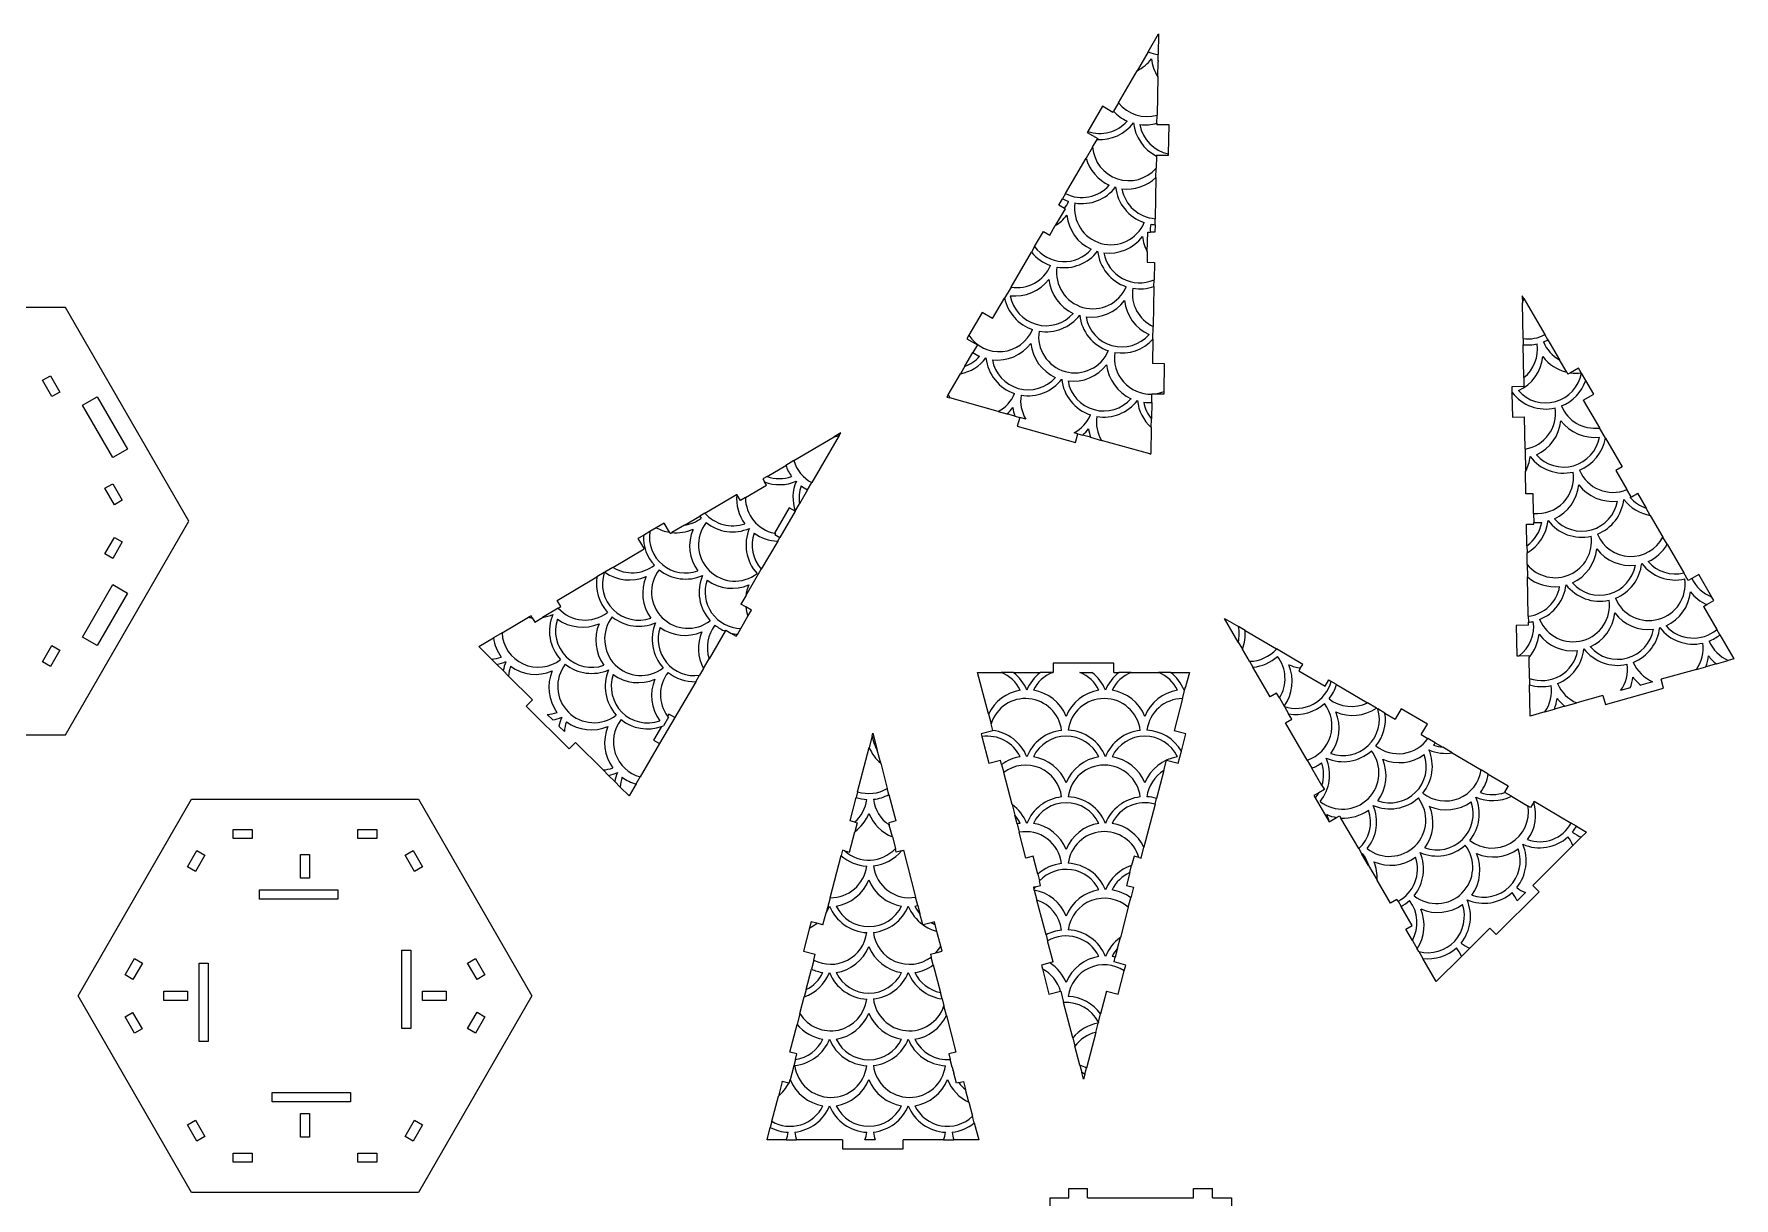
# Model space of a CAD drawing. Header units: millimetres. Extents: x -1884 to 2308, y -1461 to 1756.
# Drawn here: x 89 to 651, y 469 to 854 of the extents above; entities that cross this region are included whole.
import ezdxf

# ---------------------------------------------------------------- set-up
doc = ezdxf.new("R2010")
doc.units = ezdxf.units.MM

msp = doc.modelspace()

# ---------------------------------------------------------------- linework, layer by layer
at = {"color": 7, "linetype": 'Continuous', "lineweight": 15}
for p, q in [((457.52, 847.91), (460.94, 853.78)), ((460.94, 853.78), (460.81, 847)), ((457.52, 847.91), (453.86, 841.64)), ((460.68, 839.6), (460.77, 844.6)), ((460.78, 844.99), (460.77, 844.6)), ((460.78, 844.99), (460.81, 847)), ((447.65, 831), (453.86, 841.64)), ((460.68, 839.6), (460.44, 826.99)), ((442.37, 829.88), (437.54, 821.6)), ((445.82, 827.86), (442.37, 829.88)), ((445.82, 827.86), (446.06, 828.26)), ((447.65, 831), (446.06, 828.26)), ((460.39, 824.31), (460.44, 826.99)), ((437.54, 821.6), (437.33, 821.24)), ((437.33, 821.24), (440.79, 819.22)), ((460.39, 824.31), (460.38, 823.78)), ((464.38, 823.71), (460.38, 823.78)), ((464.2, 814.13), (464.38, 823.71)), ((439.12, 816.37), (436.98, 812.7)), ((439.12, 816.37), (440.62, 818.95)), ((440.79, 819.22), (440.62, 818.95)), ((430.17, 801.03), (436.98, 812.7)), ((460.05, 806.36), (460.11, 809.41)), ((460.19, 813.44), (460.11, 809.41)), ((460.19, 813.78), (464.19, 813.71)), ((460.19, 813.44), (460.19, 813.78)), ((464.19, 813.71), (464.2, 814.13)), ((460.05, 806.36), (459.8, 792.74)), ((427.93, 797.19), (429.16, 799.3)), ((430.17, 801.03), (429.16, 799.3)), ((430.01, 795.98), (426.78, 790.43)), ((429.81, 796.09), (427.93, 797.19)), ((429.81, 796.09), (430.01, 795.98)), ((459.76, 790.74), (459.8, 792.74)), ((419.95, 783.5), (422.89, 788.55)), ((422.89, 788.55), (424.97, 787.34)), ((424.97, 787.34), (426.78, 790.43)), ((457.19, 781.74), (457.31, 788.32)), ((457.31, 788.32), (458.2, 788.3)), ((459.71, 788.28), (458.2, 788.3)), ((459.76, 790.74), (459.71, 788.28)), ((412.15, 770.14), (418.86, 781.64)), ((419.95, 783.5), (418.86, 781.64)), ((457.19, 781.74), (457.12, 778.32)), ((457.12, 778.32), (459.53, 778.28)), ((459.53, 778.28), (459.42, 772.5)), ((412.15, 770.14), (410.02, 766.48)), ((459.38, 770.34), (459.13, 757.07)), ((459.38, 770.34), (459.42, 772.5)), ((406.06, 759.69), (410.02, 766.48)), ((581.14, 767.25), (581.19, 764.8)), ((581.68, 766.33), (581.14, 767.25)), ((581.41, 753.11), (581.19, 764.8)), ((581.68, 766.33), (588.62, 754.43)), ((99.61, 763.41), (18.06, 763.41)), ((140.38, 692.79), (99.61, 763.41)), ((402.6, 761.7), (398.21, 754.18)), ((406.06, 759.69), (402.6, 761.7)), ((398.21, 754.18), (397.56, 753.07)), ((459.05, 752.87), (459.13, 757.07)), ((581.41, 753.11), (581.44, 751.09)), ((589.63, 752.7), (588.62, 754.43)), ((396.87, 743.94), (399.55, 748.54)), ((397.56, 753.07), (401.02, 751.05)), ((401.02, 751.05), (399.55, 748.54)), ((459.05, 752.87), (458.9, 744.87)), ((581.65, 740.22), (581.44, 751.09)), ((589.63, 752.7), (593.47, 746.12)), ((396.87, 743.94), (395.43, 741.47)), ((462.9, 744.8), (458.9, 744.87)), ((462.73, 735.59), (462.9, 744.8)), ((595.85, 742.03), (593.47, 746.12)), ((595.85, 742.03), (596.26, 741.34)), ((599.71, 743.35), (597.05, 741.8)), ((600.66, 741.74), (599.71, 743.35)), ((91.96, 739.34), (94.56, 740.84)), ((95.09, 733.92), (91.96, 739.34)), ((94.56, 740.84), (97.69, 735.42)), ((391.4, 734.56), (395.43, 741.47)), ((581.7, 737.25), (577.7, 737.18)), ((577.7, 737.18), (577.75, 734.95)), ((581.65, 740.22), (581.7, 737.25)), ((597.05, 741.8), (596.26, 741.34)), ((600.7, 741.65), (600.66, 741.74)), ((602.12, 739.22), (600.7, 741.65)), ((604.75, 734.71), (602.12, 739.22)), ((97.69, 735.42), (95.09, 733.92)), ((105.22, 731.11), (110.01, 733.88)), ((115.22, 713.79), (105.22, 731.11)), ((110.01, 733.88), (120.01, 716.56)), ((391.4, 734.56), (390.94, 733.78)), ((390.94, 733.78), (391.96, 733.49)), ((407.93, 729.01), (391.96, 733.49)), ((458.66, 732), (458.56, 726.54)), ((458.66, 732), (458.71, 734.75)), ((458.72, 734.87), (458.71, 734.75)), ((458.72, 734.87), (459.88, 734.85)), ((459.88, 734.85), (462.71, 734.8)), ((462.71, 734.8), (462.73, 735.59)), ((577.75, 734.95), (577.89, 727.18)), ((601.3, 732.7), (604.75, 734.71)), ((601.3, 732.7), (606.63, 723.55)), ((407.93, 729.01), (410.78, 728.21)), ((413.37, 727.49), (410.78, 728.21)), ((413.37, 727.49), (415.01, 727.03)), ((415.01, 727.03), (414.2, 724.14)), ((417, 726.47), (415.01, 727.03)), ((458.51, 723.72), (458.56, 726.54)), ((577.89, 727.18), (581.89, 727.26)), ((582.09, 716.6), (581.89, 727.26)), ((340.34, 712.78), (353.66, 720.65)), ((355.36, 721.07), (346.28, 705.51)), ((355.88, 721.96), (353.66, 720.65)), ((355.36, 721.07), (355.88, 721.96)), ((414.2, 724.14), (433.46, 718.74)), ((434.27, 721.63), (432.96, 721.99)), ((433.46, 718.74), (434.27, 721.63)), ((434.27, 721.63), (435.81, 721.19)), ((438.4, 720.47), (435.81, 721.19)), ((438.4, 720.47), (442.03, 719.45)), ((458, 714.97), (442.03, 719.45)), ((458.51, 723.72), (458.35, 715.16)), ((608.62, 720.15), (606.63, 723.55)), ((608.62, 720.15), (614.15, 710.66)), ((120.01, 716.56), (115.22, 713.79)), ((458, 714.97), (458.34, 714.88)), ((458.34, 714.88), (458.35, 715.16)), ((582.09, 716.6), (582.23, 709.16)), ((331.48, 707.55), (337.68, 711.21)), ((340.34, 712.78), (337.68, 711.21)), ((582.37, 701.75), (582.23, 709.16)), ((614.15, 710.66), (612.07, 709.45)), ((612.07, 709.45), (615.72, 703.2)), ((112.59, 703.61), (115.19, 705.11)), ((115.71, 698.2), (112.59, 703.61)), ((115.19, 705.11), (118.31, 699.7)), ((324.34, 700.54), (331.27, 704.63)), ((331.48, 707.55), (330.04, 706.7)), ((330.04, 706.7), (330.61, 705.74)), ((331.27, 704.63), (330.61, 705.74)), ((344.9, 703.13), (342.21, 698.52)), ((344.9, 703.13), (346.28, 705.51)), ((617.11, 700.81), (615.72, 703.2)), ((118.31, 699.7), (115.71, 698.2)), ((310.97, 695.44), (321.43, 701.62)), ((321.43, 701.62), (321.47, 701.55)), ((322.66, 699.55), (321.47, 701.55)), ((324.34, 700.54), (322.66, 699.55)), ((338.81, 697.18), (333.91, 688.79)), ((340.76, 696.04), (338.81, 697.18)), ((340.77, 696.05), (342.21, 698.52)), ((584.77, 701.79), (582.37, 701.75)), ((584.89, 695.32), (584.77, 701.79)), ((619.22, 701.97), (619.19, 702.02)), ((619.22, 701.97), (622.07, 697.08)), ((623.48, 694.68), (622.07, 697.08)), ((99.61, 622.17), (140.38, 692.79)), ((297.43, 692.09), (294.85, 690.57)), ((299.2, 689.09), (297.43, 692.09)), ((304.14, 691.41), (300.03, 688.98)), ((304.14, 691.41), (309.22, 694.41)), ((310.97, 695.44), (309.22, 694.41)), ((340.76, 696.04), (335.72, 687.4)), ((340.77, 696.05), (340.76, 696.04)), ((582.55, 691.75), (584.96, 691.8)), ((582.69, 684.65), (582.55, 691.75)), ((584.89, 695.32), (584.95, 692.3)), ((584.96, 691.8), (584.95, 692.3)), ((623.48, 694.68), (627.66, 687.5)), ((112.59, 681.96), (115.71, 687.38)), ((118.31, 685.88), (115.19, 680.46)), ((115.71, 687.38), (118.31, 685.88)), ((290.59, 688.05), (288.82, 687.01)), ((288.82, 687.01), (290.85, 683.56)), ((292.7, 689.3), (290.59, 688.05)), ((294.85, 690.57), (292.7, 689.3)), ((299.47, 688.65), (299.2, 689.09)), ((299.47, 688.65), (300.03, 688.98)), ((335.01, 686.18), (329.59, 676.89)), ((334.31, 688.71), (334.1, 688.35)), ((334.1, 688.35), (335.72, 687.4)), ((335.01, 686.18), (335.72, 687.4)), ((629.05, 685.12), (627.66, 687.5)), ((115.19, 680.46), (112.59, 681.96)), ((280.55, 677.48), (290.85, 683.56)), ((582.69, 684.65), (582.73, 682.31)), ((582.8, 678.38), (582.73, 682.31)), ((629.05, 685.12), (634.58, 675.63)), ((277.67, 675.78), (275.26, 674.36)), ((277.67, 675.78), (277.85, 675.89)), ((280.55, 677.48), (277.85, 675.89)), ((324.44, 668.06), (329.59, 676.89)), ((582.8, 678.38), (582.88, 674.35)), ((636.03, 673.16), (634.58, 675.63)), ((639.48, 675.18), (637.17, 673.83)), ((643.85, 667.68), (639.48, 675.18)), ((105.22, 654.46), (115.22, 671.78)), ((120.01, 669.01), (110.01, 651.69)), ((115.22, 671.78), (120.01, 669.01)), ((262.08, 666.57), (275.26, 674.36)), ((583.12, 661.34), (582.88, 674.35)), ((637.17, 673.83), (636.03, 673.16)), ((262.48, 664.01), (257.25, 660.93)), ((263.31, 664.5), (262.08, 666.57)), ((262.48, 664.01), (263.31, 664.5)), ((324.44, 668.06), (322.87, 665.37)), ((324.44, 664.45), (322.87, 665.37)), ((326.32, 663.35), (324.44, 664.45)), ((325.18, 661.4), (326.32, 663.35)), ((641.06, 664.52), (642.16, 665.16)), ((641.06, 664.52), (645.47, 656.97)), ((642.16, 665.16), (644.52, 666.54)), ((644.52, 666.54), (643.85, 667.68)), ((243.87, 655.82), (252.62, 660.99)), ((253.47, 661.49), (252.62, 660.99)), ((253.87, 660.82), (253.47, 661.49)), ((253.87, 660.82), (254.7, 659.42)), ((254.7, 659.42), (257.25, 660.93)), ((322.79, 657.29), (325.18, 661.4)), ((482.72, 660.63), (487.3, 657.92)), ((487.28, 652.8), (482.72, 660.63)), ((489.52, 656.62), (487.3, 657.92)), ((583.18, 658.34), (579.18, 658.27)), ((579.18, 658.27), (579.37, 648.27)), ((583.12, 661.34), (583.16, 659.33)), ((583.18, 658.34), (583.16, 659.33)), ((110.01, 651.69), (105.22, 654.46)), ((236.25, 651.32), (241.05, 654.15)), ((243.87, 655.82), (241.05, 654.15)), ((317.62, 656.37), (312.33, 647.3)), ((317.62, 656.37), (317.83, 656.73)), ((317.83, 656.73), (319.56, 655.72)), ((319.56, 655.72), (321.28, 654.71)), ((321.28, 654.71), (321.66, 655.35)), ((321.66, 655.35), (322.79, 657.29)), ((487.28, 652.8), (488.66, 650.44)), ((489.52, 656.62), (499.87, 650.51)), ((646.49, 655.22), (645.47, 656.97)), ((646.49, 655.22), (651.14, 647.25)), ((91.96, 646.24), (95.09, 651.65)), ((97.69, 650.15), (94.56, 644.74)), ((95.09, 651.65), (97.69, 650.15)), ((240.4, 647.19), (236.25, 651.32)), ((240.4, 647.19), (242.19, 645.41)), ((310.44, 644.07), (312.33, 647.3)), ((490.99, 646.46), (488.66, 650.44)), ((490.99, 646.46), (492.12, 644.51)), ((508.55, 645.38), (499.87, 650.51)), ((579.37, 648.27), (580.14, 648.28)), ((580.14, 648.28), (583.37, 648.35)), ((583.37, 648.35), (583.38, 647.73)), ((583.51, 640.8), (583.38, 647.73)), ((645.33, 645.62), (649.24, 646.72)), ((651.14, 647.25), (649.24, 646.72)), ((94.56, 644.74), (91.96, 646.24)), ((244.27, 643.35), (242.19, 645.41)), ((244.27, 643.35), (246.06, 641.56)), ((253.97, 633.69), (246.06, 641.56)), ((307.89, 639.69), (309.12, 641.8)), ((310.44, 644.07), (309.12, 641.8)), ((401.1, 642.79), (408.9, 642.79)), ((404.69, 629.02), (401.1, 642.79)), ((412.88, 642.79), (408.9, 642.79)), ((412.88, 642.79), (421.83, 642.79)), ((425.81, 642.79), (421.83, 642.79)), ((425.81, 642.79), (426.1, 642.79)), ((426.1, 645.79), (426.1, 642.79)), ((446.1, 645.79), (426.1, 645.79)), ((434.9, 642.79), (438.88, 642.79)), ((446.1, 642.79), (446.1, 645.79)), ((446.1, 642.79), (447.83, 642.79)), ((451.81, 642.79), (447.83, 642.79)), ((451.81, 642.79), (460.9, 642.79)), ((464.88, 642.79), (460.9, 642.79)), ((464.88, 642.79), (471.1, 642.79)), ((471.1, 642.79), (469.85, 637.99)), ((497.83, 634.72), (492.12, 644.51)), ((507.88, 644.24), (507.33, 643.3)), ((507.33, 643.3), (515.94, 638.22)), ((507.88, 644.24), (508.55, 645.38)), ((583.51, 640.8), (583.55, 638.68)), ((638.7, 643.76), (627.07, 640.5)), ((638.7, 643.76), (641.83, 644.64)), ((645.33, 645.62), (641.83, 644.64)), ((307.89, 639.69), (300.99, 627.87)), ((468.85, 634.13), (469.85, 637.99)), ((499.91, 635.93), (497.83, 634.72)), ((500.85, 634.32), (499.91, 635.93)), ((515.94, 638.22), (517.16, 640.29)), ((517.16, 640.29), (517.99, 639.8)), ((519.77, 638.75), (517.99, 639.8)), ((519.77, 638.75), (529.98, 632.73)), ((583.74, 628.35), (583.55, 638.68)), ((607.81, 635.1), (599.18, 632.68)), ((607.81, 635.1), (608.62, 632.21)), ((608.62, 632.21), (627.88, 637.61)), ((616.79, 637.62), (613.67, 636.74)), ((624.21, 639.7), (620.3, 638.6)), ((627.88, 637.61), (627.07, 640.5)), ((253.97, 633.69), (251.86, 631.56)), ((251.86, 631.56), (266.04, 617.46)), ((468.85, 634.13), (466.07, 623.44)), ((500.85, 634.32), (502.43, 631.61)), ((502.49, 631.51), (502.43, 631.61)), ((502.49, 631.51), (503.91, 629.08)), ((532.93, 630.99), (529.98, 632.73)), ((532.93, 630.99), (533.4, 630.71)), ((535.75, 629.32), (533.4, 630.71)), ((541.16, 630.77), (539.13, 627.32)), ((549.78, 625.68), (541.16, 630.77)), ((588.63, 629.72), (583.74, 628.35)), ((588.63, 629.72), (591.76, 630.6)), ((595.27, 631.58), (591.76, 630.6)), ((595.27, 631.58), (599.18, 632.68)), ((260.63, 627.07), (258.83, 628.86)), ((264.49, 623.23), (262.7, 625.01)), ((296.64, 624.89), (294, 620.37)), ((300.99, 627.87), (295.95, 619.23)), ((298.85, 627.93), (297.2, 625.1)), ((299.04, 629.01), (298.6, 628.25)), ((300.99, 627.87), (299.04, 629.01)), ((404.69, 629.02), (405.53, 625.8)), ((406.11, 623.57), (405.53, 625.8)), ((502.87, 626.08), (504.95, 627.29)), ((510.05, 613.77), (502.87, 626.08)), ((504.95, 627.29), (503.91, 629.08)), ((535.75, 629.32), (539.13, 627.32)), ((547.74, 622.24), (549.78, 625.68)), ((18.06, 622.17), (99.61, 622.17)), ((266.04, 617.46), (268.15, 619.59)), ((277.27, 610.52), (268.15, 619.59)), ((295.95, 619.23), (289.54, 608.24)), ((294, 620.37), (295.95, 619.23)), ((366.25, 621.84), (365.24, 617.96)), ((366.25, 621.84), (366.47, 622.69)), ((366.47, 622.69), (367.93, 617.09)), ((406.14, 623.44), (402.27, 622.43)), ((402.27, 622.43), (402.5, 621.54)), ((402.5, 621.54), (404.79, 612.75)), ((469.94, 622.43), (466.07, 623.44)), ((468.45, 616.73), (469.94, 622.43)), ((547.74, 622.24), (549.96, 620.93)), ((552.4, 619.49), (549.96, 620.93)), ((552.4, 619.49), (554.85, 618.04)), ((361.43, 603.33), (365.24, 617.96)), ((369.06, 612.72), (367.93, 617.09)), ((369.06, 612.72), (371.23, 604.4)), ((404.79, 612.75), (408.66, 613.76)), ((409.04, 612.31), (408.66, 613.76)), ((462.66, 610.35), (463.55, 613.76)), ((463.55, 613.76), (467.42, 612.75)), ((467.42, 612.75), (468.45, 616.73)), ((510.05, 613.77), (511.59, 611.13)), ((558.02, 616.17), (554.85, 618.04)), ((558.02, 616.17), (567.57, 610.53)), ((277.27, 610.52), (279.06, 608.74)), ((281.13, 606.68), (279.06, 608.74)), ((288.19, 605.91), (289.54, 608.24)), ((409.04, 612.31), (409.72, 609.71)), ((412.48, 599.08), (409.72, 609.71)), ((462.66, 610.35), (460.26, 601.13)), ((514.94, 605.39), (511.59, 611.13)), ((569.89, 609.16), (567.57, 610.53)), ((569.89, 609.16), (576.51, 605.25)), ((281.13, 606.68), (282.93, 604.89)), ((285.88, 601.96), (282.93, 604.89)), ((288.19, 605.91), (285.88, 601.96)), ((358.91, 593.66), (360.92, 601.39)), ((361.43, 603.33), (360.92, 601.39)), ((371.75, 602.4), (371.23, 604.4)), ((371.75, 602.4), (374.03, 593.66)), ((513.89, 602.97), (512.27, 602.03)), ((512.27, 602.03), (512.71, 601.27)), ((515.73, 604.04), (513.89, 602.97)), ((514.94, 605.39), (515.73, 604.04)), ((576.51, 605.25), (575.29, 603.18)), ((575.29, 603.18), (575.41, 603.1)), ((577.55, 601.84), (575.41, 603.1)), ((577.55, 601.84), (583.07, 598.58)), ((103.74, 535.86), (141.24, 600.82)), ((141.24, 600.82), (216.24, 600.82)), ((216.24, 600.82), (253.74, 535.86)), ((412.48, 599.08), (413.4, 595.58)), ((459.75, 599.19), (456.05, 584.96)), ((459.75, 599.19), (460.26, 601.13)), ((512.71, 601.27), (517.31, 593.39)), ((583.9, 598.09), (583.07, 598.58)), ((584.96, 599.88), (583.9, 598.09)), ((584.96, 599.88), (585.12, 600.17)), ((585.12, 600.17), (597.36, 592.94)), ((154.99, 587.83), (154.99, 590.83)), ((154.99, 590.83), (161.24, 590.83)), ((161.24, 590.83), (161.24, 587.83)), ((196.24, 590.83), (202.49, 590.83)), ((196.24, 587.83), (196.24, 590.83)), ((202.49, 590.83), (202.49, 587.83)), ((358.72, 583.38), (360.47, 590.12)), ((360.45, 593.26), (358.91, 593.66)), ((360.45, 593.26), (361.24, 593.05)), ((361.24, 593.05), (360.47, 590.12)), ((374.03, 593.66), (371.7, 593.05)), ((371.7, 593.05), (371.89, 592.32)), ((372.91, 588.39), (371.89, 592.32)), ((414.15, 592.68), (413.4, 595.58)), ((414.15, 592.68), (414.86, 589.95)), ((517.31, 593.39), (517.33, 593.4)), ((517.33, 593.4), (519.76, 594.82)), ((519.76, 594.82), (520.77, 595.41)), ((520.77, 595.41), (521.21, 594.64)), ((527.12, 584.51), (521.21, 594.64)), ((599.08, 591.93), (597.36, 592.94)), ((599.08, 591.93), (602.35, 590)), ((161.24, 587.83), (154.99, 587.83)), ((202.49, 587.83), (196.24, 587.83)), ((372.91, 588.39), (373.91, 584.54)), ((374.22, 583.38), (373.91, 584.54)), ((417.08, 581.42), (414.86, 589.95)), ((455.13, 581.42), (456.05, 584.96)), ((527.12, 584.51), (528.15, 582.74)), ((597.88, 585.55), (584.62, 572.37)), ((597.88, 585.55), (600.66, 588.31)), ((602.35, 590), (600.66, 588.31)), ((139.89, 578.5), (143.02, 583.91)), ((145.62, 582.41), (142.49, 577)), ((143.02, 583.91), (145.62, 582.41)), ((177.24, 582.53), (180.24, 582.53)), ((177.24, 574.71), (177.24, 582.53)), ((180.24, 582.53), (180.24, 574.71)), ((211.87, 582.41), (214.46, 583.91)), ((214.99, 577), (211.87, 582.41)), ((214.46, 583.91), (217.59, 578.5)), ((352.31, 568.3), (355.93, 582.21)), ((356.39, 583.98), (355.93, 582.21)), ((357.17, 583.78), (356.39, 583.98)), ((357.17, 583.78), (358.72, 583.38)), ((375.94, 583.82), (374.22, 583.38)), ((375.94, 583.82), (376.54, 583.98)), ((376.54, 583.98), (380.58, 568.47)), ((419.41, 582.03), (417.08, 581.42)), ((420.96, 576.07), (419.41, 582.03)), ((451.39, 576.61), (452.01, 578.99)), ((452.8, 582.03), (452.01, 578.99)), ((454.44, 581.6), (452.8, 582.03)), ((454.44, 581.6), (455.13, 581.42)), ((530.36, 578.95), (528.15, 582.74)), ((530.36, 578.95), (533.19, 574.11)), ((142.49, 577), (139.89, 578.5)), ((180.24, 574.71), (177.24, 574.71)), ((217.59, 578.5), (214.99, 577)), ((420.96, 576.07), (421.54, 573.83)), ((421.93, 572.35), (421.54, 573.83)), ((451.39, 576.61), (450.28, 572.35)), ((537.6, 566.54), (533.19, 574.11)), ((163.67, 570.86), (189.55, 570.86)), ((163.67, 567.86), (163.67, 570.86)), ((189.55, 567.86), (163.67, 567.86)), ((189.55, 570.86), (189.55, 567.86)), ((352.31, 568.3), (351, 563.3)), ((381.3, 565.73), (380.58, 568.47)), ((420.07, 571.87), (419.6, 571.75)), ((419.6, 571.75), (419.73, 571.26)), ((419.84, 570.83), (419.73, 571.26)), ((419.84, 570.83), (420.7, 567.53)), ((420.07, 571.87), (421.93, 572.35)), ((450.28, 572.35), (452.61, 571.75)), ((450.89, 565.13), (451.71, 568.29)), ((452.61, 571.75), (451.71, 568.29)), ((539.68, 567.76), (537.6, 566.54)), ((540.07, 567.1), (539.68, 567.76)), ((572.56, 556.13), (586.74, 570.24)), ((582.22, 569.98), (579.44, 567.21)), ((586.74, 570.24), (584.62, 572.37)), ((349.96, 559.29), (351, 563.3)), ((381.3, 565.73), (382.02, 562.95)), ((382.94, 559.4), (382.02, 562.95)), ((423.7, 556), (420.7, 567.53)), ((450.89, 565.13), (448.28, 555.12)), ((540.07, 567.1), (541.07, 565.37)), ((544.72, 559.12), (541.07, 565.37)), ((345.57, 558.3), (343.57, 550.62)), ((346.09, 560.3), (345.57, 558.3)), ((347.91, 559.83), (346.09, 560.3)), ((349.96, 559.29), (347.91, 559.83)), ((382.94, 559.4), (382.97, 559.29)), ((383.06, 559.32), (382.97, 559.29)), ((385.76, 560.02), (383.06, 559.32)), ((386.84, 560.3), (385.76, 560.02)), ((387.06, 559.46), (386.84, 560.3)), ((387.65, 557.18), (387.06, 559.46)), ((388.93, 552.27), (387.65, 557.18)), ((542.64, 557.91), (544.72, 559.12)), ((544.82, 554.16), (542.64, 557.91)), ((570.44, 558.26), (563.79, 551.64)), ((570.44, 558.26), (572.56, 556.13)), ((210.74, 550.93), (213.74, 550.93)), ((210.74, 525.05), (210.74, 550.93)), ((213.74, 550.93), (213.74, 525.05)), ((389.36, 550.62), (388.93, 552.27)), ((423.7, 556), (424.22, 554)), ((426.03, 547.06), (424.22, 554)), ((447.38, 551.65), (446.6, 548.67)), ((447.38, 551.65), (448.28, 555.12)), ((544.82, 554.16), (546.43, 551.42)), ((546.94, 550.53), (546.43, 551.42)), ((561.01, 548.88), (563.79, 551.64)), ((119.27, 542.78), (122.39, 548.19)), ((124.99, 546.69), (121.87, 541.28)), ((122.39, 548.19), (124.99, 546.69)), ((143.74, 546.68), (146.74, 546.68)), ((143.74, 520.8), (143.74, 546.68)), ((146.74, 546.68), (146.74, 520.8)), ((232.49, 546.69), (235.09, 548.19)), ((235.62, 541.28), (232.49, 546.69)), ((235.09, 548.19), (238.21, 542.78)), ((343.57, 550.62), (347.44, 549.62)), ((346.94, 547.69), (346.17, 544.72)), ((346.94, 547.69), (347.44, 549.62)), ((385.49, 549.62), (387.31, 550.09)), ((385.49, 549.62), (385.73, 548.68)), ((386.41, 546.07), (385.73, 548.68)), ((386.41, 546.07), (388.78, 536.98)), ((387.31, 550.09), (389.36, 550.62)), ((424.99, 546.79), (422.16, 546.05)), ((422.16, 546.05), (422.49, 544.78)), ((426.03, 547.06), (424.99, 546.79)), ((446.18, 547.06), (446.6, 548.67)), ((450.05, 546.05), (446.18, 547.06)), ((449.56, 544.15), (450.05, 546.05)), ((546.94, 550.53), (548.28, 548.24)), ((552.72, 540.63), (548.28, 548.24)), ((561.01, 548.88), (552.72, 540.63)), ((121.87, 541.28), (119.27, 542.78)), ((238.21, 542.78), (235.62, 541.28)), ((344.41, 537.96), (346.17, 544.72)), ((422.49, 544.78), (424.68, 536.37)), ((447.53, 536.37), (449.56, 544.15)), ((141.24, 470.91), (103.74, 535.86)), ((132.07, 537.36), (139.89, 537.36)), ((132.07, 534.36), (132.07, 537.36)), ((139.89, 534.36), (132.07, 534.36)), ((139.89, 537.36), (139.89, 534.36)), ((253.74, 535.86), (216.24, 470.91)), ((217.59, 534.36), (217.59, 537.36)), ((217.59, 537.36), (225.41, 537.36)), ((225.41, 534.36), (217.59, 534.36)), ((225.41, 537.36), (225.41, 534.36)), ((342.34, 530), (343.78, 535.53)), ((344.41, 537.96), (343.78, 535.53)), ((389.33, 534.86), (388.78, 536.98)), ((389.33, 534.86), (389.94, 532.52)), ((424.68, 536.37), (428.51, 537.37)), ((428.51, 537.37), (428.55, 537.38)), ((428.55, 537.38), (429.52, 533.66)), ((443.66, 537.38), (441.71, 529.88)), ((443.66, 537.38), (447.53, 536.37)), ((119.27, 528.95), (121.76, 530.39)), ((122.39, 523.54), (119.27, 528.95)), ((121.76, 530.39), (124.88, 524.98)), ((232.49, 525.04), (235.62, 530.45)), ((238.21, 528.95), (235.09, 523.54)), ((235.62, 530.45), (238.21, 528.95)), ((342.34, 530), (341.4, 526.4)), ((390.77, 529.32), (389.94, 532.52)), ((390.77, 529.32), (393.91, 517.28)), ((432.56, 521.97), (429.52, 533.66)), ((441.01, 527.2), (441.71, 529.88)), ((124.88, 524.98), (122.39, 523.54)), ((213.74, 525.05), (210.74, 525.05)), ((235.09, 523.54), (232.49, 525.04)), ((339.03, 517.28), (341.4, 526.4)), ((440.13, 523.79), (437.05, 511.98)), ((440.13, 523.79), (440.92, 526.84)), ((441.01, 527.2), (440.92, 526.84)), ((146.74, 520.8), (143.74, 520.8)), ((341.35, 516.67), (339.03, 517.28)), ((393.91, 517.28), (391.58, 516.67)), ((432.56, 521.97), (433.27, 519.23)), ((434.91, 512.92), (433.27, 519.23)), ((340.88, 514.87), (339.13, 508.14)), ((340.88, 514.87), (341.35, 516.67)), ((391.58, 516.67), (392.07, 514.78)), ((392.72, 512.28), (392.07, 514.78)), ((392.72, 512.28), (393.24, 510.29)), ((434.91, 512.92), (435.54, 510.51)), ((436.53, 509.98), (437.05, 511.98)), ((336.5, 507.58), (335.24, 502.72)), ((336.5, 507.58), (336.51, 507.6)), ((338.64, 507.05), (336.51, 507.6)), ((336.51, 507.6), (336.51, 507.6)), ((338.64, 507.05), (338.83, 507)), ((338.83, 507), (339.13, 508.14)), ((394.1, 507), (393.24, 510.29)), ((394.88, 507.2), (394.1, 507)), ((394.88, 507.2), (396.43, 507.6)), ((396.43, 507.6), (397.14, 504.86)), ((436.1, 508.35), (435.54, 510.51)), ((436.53, 509.98), (436.1, 508.35)), ((167.93, 500.86), (167.93, 503.86)), ((167.93, 503.86), (193.81, 503.86)), ((193.81, 500.86), (167.93, 500.86)), ((193.81, 503.86), (193.81, 500.86)), ((333.07, 494.4), (335.24, 502.72)), ((398.23, 500.69), (397.14, 504.86)), ((398.23, 500.69), (399.43, 496.06)), ((139.89, 493.23), (142.49, 494.73)), ((142.49, 494.73), (145.62, 489.32)), ((177.24, 497.02), (180.24, 497.02)), ((177.24, 489.2), (177.24, 497.02)), ((180.24, 497.02), (180.24, 489.2)), ((211.87, 489.32), (214.99, 494.73)), ((214.99, 494.73), (217.59, 493.23)), ((400, 493.89), (399.43, 496.06)), ((143.02, 487.82), (139.89, 493.23)), ((145.62, 489.32), (143.02, 487.82)), ((180.24, 489.2), (177.24, 489.2)), ((214.46, 487.82), (211.87, 489.32)), ((217.59, 493.23), (214.46, 487.82)), ((331.47, 488.25), (332.55, 492.4)), ((333.07, 494.4), (332.55, 492.4)), ((400, 493.89), (401.47, 488.25)), ((154.99, 480.9), (154.99, 483.9)), ((154.99, 483.9), (161.24, 483.9)), ((161.24, 483.9), (161.24, 480.9)), ((196.24, 483.9), (202.49, 483.9)), ((196.24, 480.9), (196.24, 483.9)), ((202.49, 483.9), (202.49, 480.9)), ((337.85, 488.25), (331.47, 488.25)), ((337.85, 488.25), (341.26, 488.25)), ((356.47, 488.25), (341.26, 488.25)), ((356.47, 488.25), (356.47, 485.25)), ((356.47, 485.25), (376.47, 485.25)), ((367.26, 488.25), (363.85, 488.25)), ((376.47, 485.25), (376.47, 488.25)), ((389.85, 488.25), (376.47, 488.25)), ((389.85, 488.25), (393.26, 488.25)), ((401.47, 488.25), (393.26, 488.25)), ((161.24, 480.9), (154.99, 480.9)), ((202.49, 480.9), (196.24, 480.9)), ((431.22, 469.14), (431.22, 472.14)), ((431.22, 472.14), (437.47, 472.14)), ((437.47, 469.14), (437.47, 472.14)), ((472.47, 469.14), (472.47, 472.14)), ((472.47, 472.14), (478.72, 472.14)), ((478.72, 469.14), (478.72, 472.14)), ((216.24, 470.91), (141.24, 470.91)), ((424.97, 469.14), (424.97, 369.14)), ((424.97, 469.14), (431.22, 469.14)), ((437.47, 469.14), (472.47, 469.14)), ((478.72, 469.14), (484.97, 469.14)), ((484.97, 469.14), (484.97, 369.14))]:
    msp.add_line(p, q, dxfattribs=at)
for centre, radius, start, end in [((447.48, 854.1), 14, 297.1448, 322.5488), ((462.32, 858.9), 12, 246.3889, 262.7724), ((472.51, 847.08), 14, 186.1224, 212.2932), ((472.51, 847.08), 12, 189.9945, 191.9263), ((462.32, 858.9), 14, 263.3077, 263.6545), ((456.38, 837.72), 14, 222.4836, 245.3635), ((457.02, 838.5), 12, 218.6735, 286.5428), ((441.54, 832.92), 12, 250.5598, 318.6767), ((441.54, 832.92), 14, 266.2671, 322.5488), ((466.57, 825.9), 14, 186.1224, 242.8697), ((456.38, 837.72), 14, 263.3077, 286.6253), ((466.57, 825.9), 12, 189.9945, 258.6068), ((451.08, 817.31), 12, 184.5192, 318.7905), ((450.44, 816.54), 14, 195.9068, 245.3635), ((435.6, 811.73), 12, 243.1324, 318.6767), ((450.44, 816.54), 14, 263.3077, 313.346), ((435.6, 811.73), 14, 242.6478, 251.4967), ((420.11, 803.15), 12, 323.9624, 336.9782), ((435.6, 811.73), 14, 260.4708, 322.5488), ((460.63, 804.71), 14, 186.1224, 251.4967), ((460.63, 804.71), 12, 189.9945, 266.0266), ((419.47, 802.37), 14, 301.4628, 322.5488), ((444.5, 795.35), 14, 186.1224, 245.3635), ((445.14, 796.13), 12, 171.3898, 336.9782), ((444.5, 795.35), 14, 263.3077, 322.5488), ((469.54, 788.33), 14, 186.1224, 208.0772), ((470.18, 789.11), 12, 171.3898, 183.8566), ((460.63, 804.71), 14, 260.4708, 266.4413), ((429.66, 790.55), 14, 219.5476, 251.4967), ((429.66, 790.55), 12, 215.9921, 318.6767), ((429.66, 790.55), 14, 260.4708, 322.5488), ((454.69, 783.53), 14, 186.1224, 251.4967), ((454.69, 783.53), 12, 189.9945, 293.2123), ((414.17, 781.97), 12, 260.3302, 336.9782), ((439.2, 774.95), 12, 171.3898, 336.9782), ((413.53, 781.19), 14, 263.3077, 322.5488), ((438.56, 774.17), 14, 186.1224, 245.3635), ((454.69, 783.53), 14, 260.4708, 289.569), ((423.72, 769.37), 14, 191.9158, 251.4967), ((423.72, 769.37), 12, 189.9945, 318.6767), ((438.56, 774.17), 14, 263.3077, 322.5488), ((463.6, 767.15), 14, 186.1224, 245.3635), ((464.24, 767.93), 12, 171.3898, 244.8163), ((568.11, 769.81), 14, 339.0281, 345.6175), ((423.72, 769.37), 14, 260.4708, 322.5488), ((448.75, 762.35), 14, 186.1224, 251.4967), ((448.75, 762.35), 12, 189.9945, 318.6767), ((408.23, 760.79), 12, 213.4103, 336.9782), ((433.26, 753.77), 12, 171.3898, 336.9782), ((582.96, 765.01), 12, 262.5468, 298.1353), ((407.59, 760.01), 14, 234.9789, 245.3635), ((407.59, 760.01), 14, 263.3077, 322.5488), ((432.62, 752.99), 14, 186.1224, 245.3635), ((458.3, 746.75), 12, 171.3898, 271.987), ((448.75, 762.35), 14, 260.4708, 317.381), ((582.96, 765.01), 14, 263.7719, 282.8254), ((574.2, 749.62), 12, 308.3835, 8.307), ((582.96, 765.01), 14, 291.7995, 298.4385), ((599.23, 756.64), 12, 202.7185, 241.298), ((392.74, 755.21), 14, 281.0594, 322.5488), ((392.74, 755.21), 12, 290.1194, 318.6767), ((417.78, 748.19), 14, 186.1224, 251.4967), ((417.78, 748.19), 12, 189.9945, 318.6767), ((432.62, 752.99), 14, 263.3077, 322.5488), ((457.66, 745.97), 14, 186.1224, 245.3635), ((574.05, 748.63), 14, 294.6365, 353.8776), ((599.09, 755.65), 14, 217.4512, 256.6428), ((417.78, 748.19), 14, 260.4708, 322.5488), ((442.81, 741.17), 14, 186.1224, 251.4967), ((442.81, 741.17), 12, 189.9945, 318.6767), ((588.9, 743.83), 12, 221.3233, 349.5625), ((588.9, 743.83), 14, 291.7995, 340.7896), ((599.09, 755.65), 14, 261.6181, 276.4231), ((402.29, 739.6), 12, 204.844, 210.6261), ((402.29, 739.6), 12, 298.0452, 336.9782), ((427.32, 732.58), 12, 171.3898, 210.6261), ((442.81, 741.17), 14, 260.4708, 322.5488), ((467.84, 734.15), 14, 186.1224, 228.1652), ((467.84, 734.15), 12, 189.9945, 219.3094), ((457.66, 745.97), 14, 263.3077, 274.1114), ((458.3, 746.75), 12, 277.5824, 291.6772), ((563.87, 736.81), 14, 352.3954, 353.8776), ((588.9, 743.83), 14, 217.4512, 282.8254), ((605.17, 735.46), 12, 202.7185, 276.996), ((401.65, 738.83), 14, 310.709, 322.5488), ((426.68, 731.81), 14, 186.1224, 197.9622), ((427.32, 732.58), 12, 298.0452, 336.9782), ((452.36, 725.56), 12, 171.3898, 210.6261), ((580.14, 728.44), 12, 279.3669, 8.307), ((579.99, 727.44), 14, 294.6365, 353.8776), ((605.03, 734.46), 14, 217.4512, 276.6923), ((351.13, 734.42), 14, 280.4142, 287.5961), ((426.68, 731.81), 14, 310.709, 322.5488), ((451.72, 724.79), 14, 186.1224, 197.9622), ((594.84, 722.64), 12, 221.3233, 350.0055), ((594.84, 722.64), 14, 291.7995, 349.7271), ((452.36, 725.56), 12, 298.0452, 299.942), ((569.81, 715.62), 14, 332.5187, 353.8776), ((594.84, 722.64), 14, 217.4512, 282.8254), ((350.92, 715.77), 14, 199.002, 216.1794), ((351.86, 716.14), 12, 196.2539, 242.3347), ((586.08, 707.26), 12, 264.3495, 8.307), ((611.11, 714.28), 12, 202.7185, 292.5797), ((335.61, 718.82), 14, 249.0657, 293.3647), ((335.61, 718.82), 12, 249.8617, 289.4926), ((354.05, 700.48), 14, 156.9383, 198.4498), ((354.05, 700.48), 12, 160.8104, 189.3981), ((350.92, 715.77), 14, 234.1236, 244.5249), ((585.93, 706.26), 14, 294.6365, 353.8776), ((610.97, 713.28), 14, 217.4512, 276.6923), ((335.4, 700.17), 14, 174.3387, 216.1794), ((336.34, 700.54), 12, 180.0007, 258.3326), ((600.78, 701.46), 12, 221.3233, 350.0055), ((600.78, 701.46), 14, 291.7995, 353.8776), ((625.82, 708.48), 14, 217.4512, 260.3701), ((610.97, 713.28), 14, 294.6365, 306.1111), ((625.82, 708.48), 12, 221.3233, 251.8265), ((302.39, 703.28), 12, 278.3674, 307.7941), ((320.83, 684.94), 12, 142.2057, 307.7941), ((320.1, 703.22), 14, 219.014, 222.3126), ((320.1, 703.22), 12, 220.4362, 289.4926), ((320.1, 703.22), 14, 231.2866, 293.3647), ((575.75, 694.44), 12, 305.3278, 350.0055), ((575.75, 694.44), 14, 299.9193, 353.8776), ((585.93, 706.26), 14, 265.972, 276.6923), ((600.78, 701.46), 14, 217.4512, 282.8254), ((304.58, 687.62), 14, 178.2435, 222.3126), ((304.58, 687.62), 12, 171.9736, 289.4926), ((301.45, 702.91), 14, 241.8499, 260.7402), ((301.45, 702.91), 14, 264.1786, 293.3647), ((319.89, 684.57), 14, 156.9383, 216.1794), ((338.53, 684.88), 14, 156.9383, 222.3126), ((338.53, 684.88), 12, 160.8104, 221.8033), ((335.4, 700.17), 14, 234.1236, 268.3801), ((336.34, 700.54), 12, 258.3326, 260.2409), ((592.02, 686.08), 12, 219.8574, 8.307), ((617.05, 693.1), 12, 202.7185, 332.1843), ((591.87, 685.08), 14, 294.6365, 353.8776), ((616.91, 692.1), 14, 217.4512, 276.6923), ((616.91, 692.1), 14, 294.6365, 330.1179), ((289.07, 672.03), 12, 161.7751, 289.4926), ((285.94, 687.31), 14, 234.7136, 293.3647), ((286.88, 687.68), 12, 238.2076, 307.7941), ((304.37, 668.98), 14, 156.9383, 216.1794), ((305.31, 669.34), 12, 142.2057, 307.7941), ((304.58, 687.62), 14, 231.2866, 293.3647), ((323.02, 669.29), 14, 156.9383, 222.3126), ((606.72, 680.28), 12, 221.3233, 350.0055), ((606.72, 680.28), 14, 291.7995, 353.8776), ((631.76, 687.3), 14, 217.4512, 282.8254), ((631.76, 687.3), 12, 221.3233, 283.6221), ((289.07, 672.03), 14, 170.4108, 222.3126), ((323.02, 669.29), 12, 160.8104, 268.8996), ((319.89, 684.57), 14, 234.1236, 293.3647), ((338.32, 666.24), 14, 156.9383, 172.5103), ((591.87, 685.08), 14, 230.0236, 276.6923), ((581.69, 673.26), 12, 276.8692, 350.0055), ((581.69, 673.26), 14, 291.7995, 353.8776), ((606.72, 680.28), 14, 217.4512, 282.8254), ((622.99, 671.91), 12, 202.7185, 8.307), ((622.85, 670.92), 14, 294.6365, 353.8776), ((647.88, 677.94), 14, 217.4512, 245.8482), ((648.03, 678.93), 12, 205.177, 249.6584), ((271.36, 672.08), 12, 222.2551, 307.7941), ((338.32, 666.24), 14, 187.3265, 200.2216), ((597.96, 664.89), 12, 202.7185, 8.307), ((255.12, 674.76), 14, 259.722, 264.8664), ((255.12, 674.76), 14, 278.7571, 293.3647), ((273.55, 656.43), 14, 156.9383, 222.3126), ((273.55, 656.43), 12, 160.8104, 289.4926), ((270.42, 671.72), 14, 234.1236, 293.3647), ((288.86, 653.38), 14, 156.9383, 216.1794), ((289.79, 653.75), 12, 142.2057, 307.7941), ((289.07, 672.03), 14, 231.2866, 293.3647), ((307.5, 653.69), 14, 156.9383, 222.3126), ((307.5, 653.69), 12, 160.8104, 277.7492), ((304.37, 668.98), 14, 234.1236, 293.3647), ((323.74, 651.01), 12, 142.2057, 197.9903), ((323.02, 669.29), 14, 231.2866, 247.3217), ((475.57, 655.41), 12, 347.4639, 12.1006), ((572.92, 657.87), 12, 306.9715, 8.307), ((581.69, 673.26), 14, 276.0388, 282.8254), ((597.81, 663.9), 14, 294.6365, 353.8776), ((622.85, 670.92), 14, 217.4512, 276.6923), ((612.66, 659.09), 14, 291.7995, 353.8776), ((637.7, 666.11), 14, 217.4512, 282.8254), ((637.7, 666.11), 12, 221.3233, 310.3711), ((254.91, 656.12), 14, 188.0643, 216.1794), ((255.85, 656.49), 12, 183.1902, 307.7941), ((322.81, 650.64), 14, 156.9383, 207.9952), ((323.02, 669.29), 14, 255.712, 264.4262), ((475.57, 655.41), 14, 339.2319, 4.9502), ((572.78, 656.88), 14, 319.2005, 353.8776), ((597.81, 663.9), 14, 217.4512, 276.6923), ((612.66, 659.09), 12, 221.3233, 350.0055), ((628.93, 650.73), 12, 324.4954, 8.307), ((637.7, 666.11), 14, 291.7995, 308.9141), ((653.97, 657.75), 12, 202.7185, 246.8333), ((239.6, 659.17), 12, 273.8001, 289.4926), ((239.6, 659.17), 14, 280.6594, 293.3647), ((258.04, 640.83), 14, 156.9383, 169.6436), ((490.88, 658.45), 12, 270.5334, 318.5166), ((490.88, 658.45), 14, 275.1071, 312.0096), ((490.72, 640.75), 12, 327.588, 37.4911), ((587.63, 652.07), 12, 249.9181, 350.0055), ((587.63, 652.07), 14, 291.7995, 353.8776), ((612.66, 659.09), 14, 217.4512, 282.8254), ((628.79, 649.73), 14, 338.658, 353.8776), ((653.82, 656.75), 14, 217.4512, 232.6707), ((258.04, 640.83), 12, 160.8104, 176.5028), ((254.91, 656.12), 14, 234.1236, 293.3647), ((273.34, 637.78), 14, 156.9383, 216.1794), ((274.28, 638.15), 12, 142.2057, 307.7941), ((273.55, 656.43), 14, 231.2866, 293.3647), ((291.99, 638.09), 14, 156.9383, 222.3126), ((291.99, 638.09), 12, 160.8104, 289.4926), ((288.86, 653.38), 14, 234.1236, 293.3647), ((308.23, 635.41), 12, 142.2057, 216.6424), ((307.5, 653.69), 14, 231.2866, 271.5989), ((404.36, 631.68), 12, 25.6589, 67.7395), ((404.36, 631.68), 14, 21.7868, 52.4913), ((430.36, 631.68), 14, 127.5087, 158.2132), ((430.36, 631.68), 12, 112.2605, 154.3411), ((430.36, 631.68), 12, 25.6589, 67.7395), ((430.36, 631.68), 14, 21.7868, 52.4913), ((456.36, 631.68), 14, 127.5087, 158.2132), ((456.36, 631.68), 12, 112.2605, 154.3411), ((456.36, 631.68), 12, 25.6589, 67.7395), ((456.36, 631.68), 14, 21.7868, 52.4913), ((491.09, 639.81), 14, 324.147, 23.0617), ((509.52, 658.15), 14, 246.6353, 263.2808), ((603.9, 643.71), 12, 324.4954, 8.307), ((603.75, 642.71), 14, 338.658, 353.8776), ((628.79, 649.73), 14, 217.4512, 232.6707), ((628.93, 650.73), 12, 202.7185, 246.8333), ((307.29, 635.04), 14, 156.9383, 216.1794), ((417.36, 623.05), 14, 98.9721, 154.7808), ((417.36, 623.05), 14, 21.7868, 81.0279), ((443.36, 623.05), 14, 98.9721, 158.2132), ((443.36, 623.05), 14, 21.7868, 81.0279), ((469.36, 623.05), 14, 98.9721, 158.2132), ((482.36, 631.68), 14, 153.2529, 158.2132), ((506.39, 642.86), 12, 251.044, 345.2463), ((506.39, 642.86), 14, 320.9837, 342.9417), ((587.63, 652.07), 14, 253.0537, 282.8254), ((578.86, 636.69), 12, 324.4954, 8.307), ((603.9, 643.71), 12, 202.7185, 246.8333), ((258.04, 640.83), 12, 273.8001, 289.4926), ((416.95, 622.13), 12, 7.0542, 162.1726), ((442.95, 622.13), 12, 7.0542, 172.6426), ((468.95, 622.13), 12, 90.4785, 172.6426), ((506.39, 642.86), 14, 259.7921, 312.0096), ((506.24, 625.15), 12, 288.5266, 37.4911), ((524.67, 643.49), 12, 231.9027, 296.2513), ((521.91, 627.26), 12, 250.5074, 16.6851), ((506.6, 624.21), 14, 323.8206, 23.0617), ((525.03, 642.55), 14, 246.6353, 304.3151), ((578.72, 635.69), 14, 338.658, 353.8776), ((603.75, 642.71), 14, 217.4512, 232.6707), ((258.04, 640.83), 14, 280.6594, 293.3647), ((276.47, 622.49), 14, 156.9383, 169.6436), ((276.47, 622.49), 12, 160.8104, 176.5028), ((273.34, 637.78), 14, 234.1236, 293.3647), ((291.78, 619.45), 14, 156.9383, 216.1794), ((292.71, 619.81), 12, 142.2057, 254.6854), ((291.99, 638.09), 14, 231.2866, 289.4078), ((291.99, 638.09), 14, 289.4078, 291.8512), ((308.23, 635.41), 12, 216.6424, 218.5838), ((521.91, 627.26), 14, 320.9837, 8.4438), ((378.15, 623.37), 12, 187.3277, 211.578), ((404.36, 609.68), 12, 25.6589, 98.8807), ((404.36, 609.68), 14, 21.7868, 82.8138), ((430.36, 609.68), 14, 96.1352, 158.2132), ((430.36, 609.68), 12, 25.6589, 154.3411), ((430.36, 609.68), 14, 21.7868, 87.1611), ((456.36, 609.68), 14, 96.1352, 158.2132), ((456.36, 609.68), 12, 25.6589, 154.3411), ((456.36, 609.68), 14, 30.2159, 87.1611), ((540.19, 627.89), 12, 231.9027, 324.5344), ((540.55, 626.95), 14, 323.8206, 327.7958), ((555.85, 630), 12, 250.5074, 265.1983), ((378.15, 623.37), 14, 202.7358, 229.5322), ((417.36, 601.05), 14, 98.9721, 126.447), ((417.36, 601.05), 14, 21.7868, 81.0279), ((443.36, 601.05), 14, 98.9721, 158.2132), ((443.36, 601.05), 14, 21.7868, 81.0279), ((469.36, 601.05), 14, 98.9721, 158.2132), ((506.6, 624.21), 14, 290.8864, 305.8764), ((521.75, 609.55), 12, 231.9027, 37.4911), ((503.47, 608.92), 14, 320.9837, 23.0617), ((503.47, 608.92), 12, 342.8822, 19.1896), ((521.91, 627.26), 14, 246.6353, 312.0096), ((537.42, 611.66), 12, 250.5074, 19.1896), ((522.12, 608.61), 14, 323.8206, 23.0617), ((540.55, 626.95), 14, 246.6353, 305.8764), ((537.42, 611.66), 14, 320.9837, 23.0617), ((555.85, 630), 14, 246.6353, 278.9089), ((276.47, 622.49), 12, 273.8001, 289.4926), ((276.47, 622.49), 14, 280.6594, 293.3647), ((294.9, 604.16), 14, 156.9383, 169.6436), ((294.9, 604.16), 12, 160.8104, 176.5028), ((291.78, 619.45), 14, 234.1236, 255.1466), ((416.95, 600.13), 12, 7.0542, 127.0661), ((442.95, 600.13), 12, 7.0542, 172.6426), ((468.95, 600.13), 12, 121.6187, 172.6426), ((555.7, 612.29), 12, 231.9027, 351.5488), ((556.06, 611.35), 14, 323.8206, 350.9833), ((365.15, 614.74), 14, 252.4327, 267.1611), ((365.15, 614.74), 12, 251.9362, 300.4498), ((365.15, 614.74), 14, 276.1352, 298.1374), ((430.36, 587.68), 14, 96.1352, 158.2132), ((430.36, 587.68), 14, 21.7868, 87.1611), ((456.36, 587.68), 14, 96.1352, 158.2132), ((456.36, 587.68), 14, 73.8115, 87.1611), ((503.47, 608.92), 12, 320.3695, 330.266), ((552.94, 596.07), 14, 320.9837, 23.0617), ((571.37, 614.4), 14, 246.6353, 296.212), ((571.37, 614.4), 12, 250.5074, 289.7001), ((352.55, 602.3), 12, 311.1402, 352.6426), ((352.15, 601.37), 14, 306.4917, 338.2132), ((378.15, 601.37), 14, 201.7868, 248.0256), ((378.55, 602.3), 12, 187.0542, 236.2536), ((404.36, 587.68), 14, 21.7868, 54.5145), ((430.36, 587.68), 12, 25.6589, 154.3411), ((456.36, 587.68), 12, 73.5453, 154.3411), ((503.68, 590.28), 14, 12.8852, 23.0617), ((522.12, 608.61), 14, 246.6353, 260.2919), ((522.12, 608.61), 14, 266.2899, 305.8764), ((518.99, 593.33), 12, 312.691, 19.1896), ((537.27, 593.96), 12, 231.9027, 37.4911), ((518.99, 593.33), 14, 320.9837, 23.0617), ((537.42, 611.66), 14, 246.6353, 312.0096), ((552.94, 596.07), 12, 250.5074, 19.1896), ((537.63, 593.02), 14, 323.8206, 23.0617), ((556.06, 611.35), 14, 246.6353, 305.8764), ((571.22, 596.7), 12, 231.9027, 9.0601), ((571.58, 595.76), 14, 323.8206, 17.1438), ((404.36, 587.68), 12, 25.6589, 41.118), ((417.36, 579.05), 14, 98.9721, 103.2375), ((416.95, 578.13), 12, 7.0542, 100.0255), ((417.36, 579.05), 14, 21.7868, 81.0279), ((443.36, 579.05), 14, 98.9721, 158.2132), ((442.95, 578.13), 12, 16.8178, 172.6426), ((443.36, 579.05), 14, 24.9522, 81.0279), ((586.88, 598.8), 12, 250.5074, 330.7656), ((586.88, 598.8), 14, 320.9837, 330.5763), ((365.15, 592.74), 12, 228.3236, 316.9074), ((552.78, 578.36), 12, 231.9027, 37.4911), ((552.94, 596.07), 14, 246.6353, 312.0096), ((568.45, 580.47), 14, 320.9837, 23.0617), ((586.88, 598.8), 14, 246.6353, 312.0096), ((586.73, 581.1), 12, 21.7778, 37.4911), ((605.17, 599.43), 12, 231.9027, 247.9192), ((365.15, 592.74), 14, 228.8051, 267.1611), ((365.15, 592.74), 14, 276.1352, 320.4368), ((430.36, 565.68), 14, 96.1352, 132.1422), ((430.36, 565.68), 14, 21.7868, 87.1611), ((456.36, 565.68), 14, 108.0876, 158.2132), ((518.99, 593.33), 14, 310.8922, 312.0096), ((518.84, 575.62), 12, 16.1204, 37.4911), ((537.63, 593.02), 14, 246.6353, 305.8764), ((519.2, 574.68), 14, 357.6755, 23.0617), ((534.5, 577.73), 12, 297.6197, 19.1896), ((534.5, 577.73), 14, 320.9837, 23.0617), ((568.45, 580.47), 12, 250.5074, 19.1896), ((553.15, 577.42), 14, 323.8206, 23.0617), ((571.58, 595.76), 14, 246.6353, 305.8764), ((352.55, 580.3), 12, 268.8202, 352.6426), ((352.15, 579.37), 14, 278.9721, 338.2132), ((378.15, 579.37), 14, 201.7868, 261.0279), ((378.55, 580.3), 12, 187.0542, 279.7362), ((430.36, 565.68), 12, 25.6589, 137.2492), ((456.36, 565.68), 12, 114.453, 154.3411), ((430.36, 565.68), 12, 148.9838, 152.3375), ((417.36, 557.05), 14, 21.7868, 79.7866), ((443.36, 557.05), 14, 98.9721, 158.2132), ((442.95, 556.13), 12, 48.5921, 172.6426), ((443.36, 557.05), 14, 53.3691, 81.0279), ((550.02, 562.13), 14, 320.9837, 23.0617), ((568.45, 580.47), 14, 246.6353, 312.0096), ((568.3, 562.76), 12, 21.7778, 37.4911), ((586.73, 581.1), 12, 231.9027, 247.9192), ((339.15, 570.74), 14, 327.8736, 338.2132), ((365.15, 570.74), 14, 201.7868, 267.1611), ((365.15, 570.74), 12, 205.6589, 334.3411), ((365.15, 570.74), 14, 276.1352, 338.2132), ((391.15, 570.74), 14, 201.7868, 234.1279), ((378.15, 579.37), 14, 278.9721, 282.9902), ((391.15, 570.74), 12, 205.6589, 220.4649), ((416.95, 556.13), 12, 7.0542, 71.8063), ((534.5, 577.73), 14, 297.9966, 312.0096), ((534.35, 560.02), 12, 330.7763, 37.4911), ((534.71, 559.08), 14, 326.7907, 23.0617), ((550.02, 562.13), 12, 255.1484, 19.1896), ((553.15, 577.42), 14, 246.6353, 305.8764), ((339.15, 570.74), 14, 297.3072, 308.7693), ((352.55, 558.3), 12, 242.1152, 352.6426), ((378.55, 558.3), 12, 187.0542, 306.7544), ((391.15, 570.74), 14, 234.6999, 255.546), ((391.15, 570.74), 12, 243.3212, 250.0903), ((430.36, 543.68), 14, 96.1352, 118.3917), ((430.36, 543.68), 14, 21.7868, 87.1611), ((352.15, 557.37), 14, 278.9721, 338.2132), ((378.15, 557.37), 14, 201.7868, 261.0279), ((378.55, 558.3), 12, 316.8526, 329.873), ((430.36, 543.68), 12, 25.6589, 120.7498), ((456.36, 543.68), 14, 125.2205, 158.2132), ((456.36, 543.68), 12, 138.44, 154.3411), ((550.02, 562.13), 14, 262.8667, 312.0096), ((549.87, 544.43), 12, 21.7778, 37.4911), ((568.3, 562.76), 12, 231.9027, 247.9192), ((378.15, 557.37), 14, 278.9721, 306.181), ((417.36, 535.05), 14, 21.7868, 56.9509), ((443.36, 535.05), 14, 98.9721, 158.2132), ((442.95, 534.13), 12, 56.5891, 172.6426), ((443.36, 535.05), 14, 76.592, 81.0279), ((339.15, 548.74), 14, 289.3005, 338.2132), ((339.15, 548.74), 12, 295.9931, 334.3411), ((352.15, 557.37), 14, 244.7098, 261.0279), ((365.15, 548.74), 14, 201.7868, 267.1611), ((365.15, 548.74), 12, 205.6589, 334.3411), ((365.15, 548.74), 14, 276.1352, 338.2132), ((391.15, 548.74), 14, 201.7868, 262.5475), ((391.15, 548.74), 12, 205.6589, 258.6232), ((416.95, 534.13), 12, 15.6535, 62.5213), ((352.55, 536.3), 12, 211.6346, 352.6426), ((378.55, 536.3), 12, 187.0542, 341.6387), ((430.36, 521.68), 14, 35.8095, 87.1611), ((352.15, 535.37), 14, 278.9721, 338.2132), ((378.15, 535.37), 14, 201.7868, 261.0279), ((378.15, 535.37), 14, 278.9721, 334.3963), ((430.36, 521.68), 12, 27.3658, 94.0126), ((352.15, 535.37), 14, 219.8494, 261.0279), ((443.36, 513.05), 14, 100.0257, 140.4589), ((442.95, 512.13), 12, 103.6136, 143.7541), ((339.15, 526.74), 14, 276.1352, 338.2132), ((339.15, 526.74), 12, 278.3157, 334.3411), ((365.15, 526.74), 14, 201.7868, 267.1611), ((365.15, 526.74), 12, 205.6589, 334.3411), ((365.15, 526.74), 14, 276.1352, 338.2132), ((391.15, 526.74), 14, 201.7868, 267.1611), ((391.15, 526.74), 12, 205.6589, 274.4229), ((352.55, 514.3), 12, 187.0542, 352.6426), ((378.55, 514.3), 12, 187.0542, 352.6426), ((404.55, 514.3), 12, 189.6862, 199.498), ((430.36, 499.68), 14, 61.4326, 71.0005), ((326.15, 513.37), 14, 310.4733, 333.1364), ((326.55, 514.3), 12, 325.985, 326.0917), ((326.15, 513.37), 14, 338.0249, 338.2132), ((352.15, 513.37), 14, 201.7868, 261.0279), ((352.15, 513.37), 14, 278.9721, 338.2132), ((378.15, 513.37), 14, 201.7868, 261.0279), ((378.15, 513.37), 14, 278.9721, 338.2132), ((404.15, 513.37), 14, 201.7868, 244.9867), ((404.55, 514.3), 12, 216.254, 231.8628), ((430.36, 499.68), 12, 59.0429, 64.3903), ((339.15, 504.74), 12, 239.554, 334.3411), ((339.15, 504.74), 14, 276.1352, 338.2132), ((365.15, 504.74), 14, 201.7868, 267.1611), ((365.15, 504.74), 12, 205.6589, 334.3411), ((365.15, 504.74), 14, 276.1352, 338.2132), ((391.15, 504.74), 14, 201.7868, 267.1611), ((391.15, 504.74), 12, 205.6589, 313.6622), ((339.15, 504.74), 14, 241.8659, 267.1611), ((326.55, 492.3), 12, 340.2886, 352.6426), ((352.55, 492.3), 12, 187.0542, 199.7114), ((352.55, 492.3), 12, 340.2886, 352.6426), ((378.55, 492.3), 12, 187.0542, 199.7114), ((378.55, 492.3), 12, 340.2886, 352.6426), ((391.15, 504.74), 14, 276.1352, 309.2039), ((404.55, 492.3), 12, 187.0542, 199.7114)]:
    msp.add_arc(centre, radius, start, end, dxfattribs=at)

doc.saveas('drawing.dxf')
